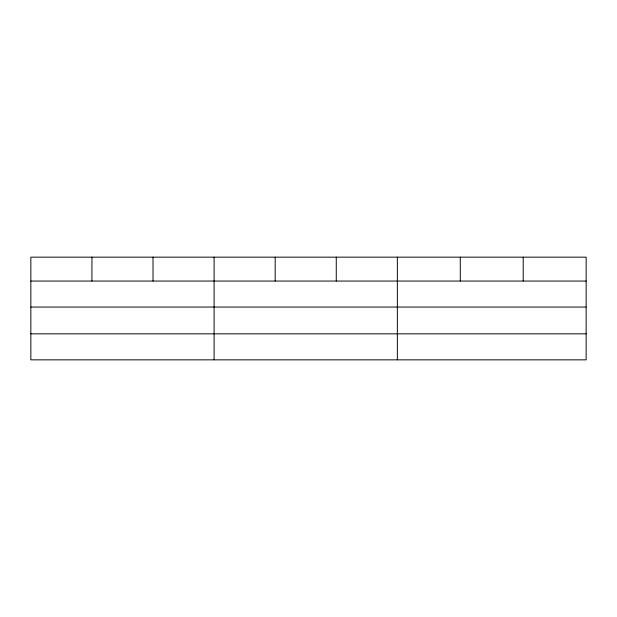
<?xml version="1.0" encoding="UTF-8"?>
<svg xmlns="http://www.w3.org/2000/svg" width="617" height="617" viewBox="0 0 617 617"><rect width="100%" height="100%" fill="white"/><g stroke="black" fill="none" stroke-linecap="round" stroke-linejoin="round"><path stroke-width="0.93" d="M586.15 307.05L586.15 257.158L30.85 257.158L30.85 359.842L586.15 359.842L586.15 307.05L30.85 307.05M30.85 281.051L586.15 281.051M30.85 333.836L586.15 333.836M523.216 257.158L523.216 281.051M460.282 257.158L460.282 281.051M397.348 257.158L397.348 359.842M336.265 257.158L336.265 281.051M275.182 257.158L275.182 281.051M214.099 257.158L214.099 359.842M153.016 257.158L153.016 281.051M91.933 257.158L91.933 281.051"/></g></svg>
